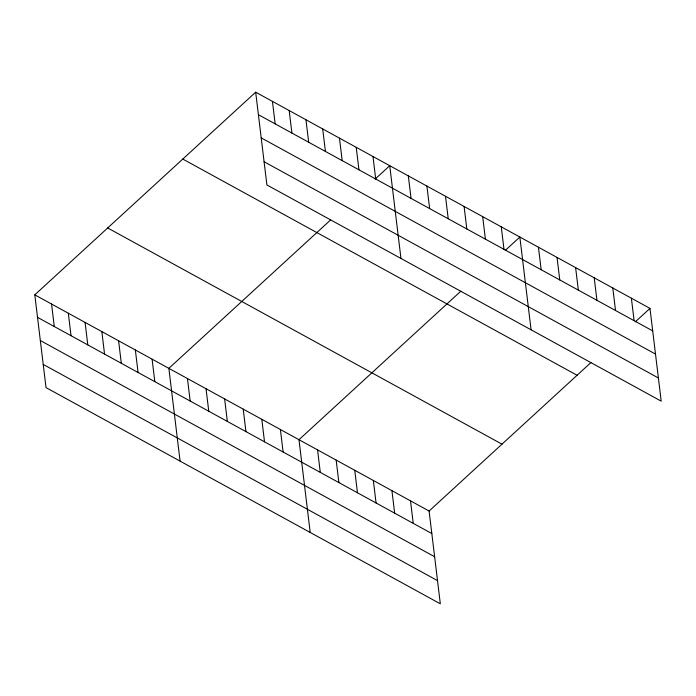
<?xml version="1.0" encoding="UTF-8"?>
<svg xmlns="http://www.w3.org/2000/svg" width="696" height="696" viewBox="0 0 696 696"><rect width="100%" height="100%" fill="white"/><g stroke="black" fill="none" stroke-linecap="round" stroke-linejoin="round"><path stroke-width="1.04" d="M34.8 294.843L429.101 511.047L440.324 603.815L46.023 387.611L34.8 294.843L255.676 92.185L649.977 308.389L661.2 401.157L266.899 184.953L255.676 92.185M330.661 219.901L168.858 368.358L180.09 461.117M375.161 179.072L389.734 165.7L400.966 258.46M460.778 291.25L298.984 439.698L310.207 532.466M505.279 250.421L519.851 237.049L531.083 329.808M429.101 511.047L590.895 362.599M635.396 321.769L649.977 308.389M258.399 114.683L652.7 330.887M261.2 137.869L655.502 354.081M264.097 161.759L658.39 377.971M182.787 159.062L577.088 375.266M107.689 227.966L501.99 444.17M37.523 317.341L431.825 533.545M40.325 340.527L434.626 556.739M43.222 364.417L437.523 580.629M631.385 298.201L634.108 320.699M612.793 288.005L615.516 310.503M594.21 277.817L596.933 300.315M575.618 267.621L578.341 290.119M557.035 257.433L559.758 279.931M538.443 247.237L541.166 269.735M501.268 226.852L503.991 249.351M482.676 216.656L485.399 239.154M464.093 206.468L466.816 228.967M445.501 196.272L448.224 218.77M426.909 186.084L429.632 208.583M408.326 175.888L411.049 198.386M372.978 156.504L375.701 179.002M410.51 500.859L413.233 523.357M356.221 147.317L358.945 169.815M391.926 490.663L394.649 513.161M339.465 138.13L342.188 160.628M373.334 480.475L376.058 502.973M322.7 128.943L325.423 151.441M354.751 470.278L357.466 492.777M305.944 119.755L308.667 142.254M336.159 460.091L338.882 482.589M289.188 110.568L291.911 133.066M317.567 449.894L320.29 472.393M272.432 101.372L275.155 123.871M280.392 429.51L283.115 452.008M261.8 419.314L264.524 441.812M243.217 409.126L245.94 431.624M224.625 398.93L227.348 421.428M206.042 388.742L208.765 411.24M187.45 378.546L190.173 401.044M152.102 359.162L154.825 381.66M135.346 349.975L138.069 372.473M118.59 340.788L121.313 363.286M101.834 331.6L104.557 354.099M85.077 322.413L87.792 344.911M68.312 313.217L71.035 335.716M51.556 304.03L54.279 326.528"/></g></svg>
